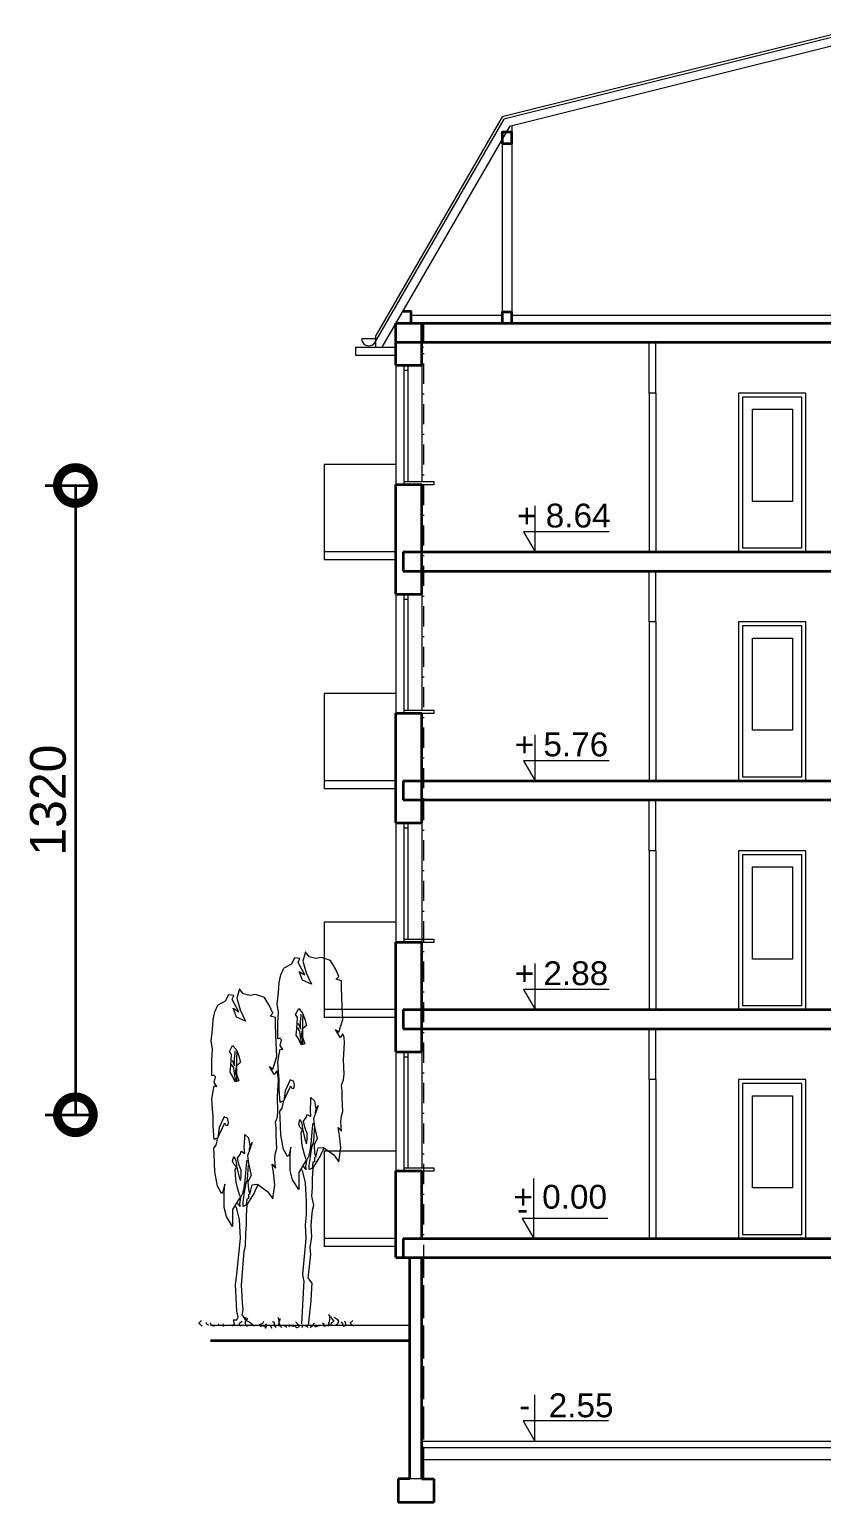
# Model space of a CAD drawing. Header units: millimetres. Extents: x 2834 to 13053, y -2252 to 4789.
# Drawn here: x 5786 to 6782, y 1651 to 3505 of the extents above; entities that cross this region are included whole.
import ezdxf

# ---------------------------------------------------------------- set-up
doc = ezdxf.new("R2010")
doc.units = ezdxf.units.MM
doc.header["$MEASUREMENT"] = 0
doc.header["$PDMODE"] = 2
doc.linetypes.add('DASHDOTX2', pattern=[50.8, 25.4, -12.7, 0, -12.7])
doc.layers.get('0').update_dxf_attribs({"lineweight": 5})
for name, color, linetype, lineweight in [('AS_3_6_018', 92, 'Continuous', 9), ('Balustrady', 7, 'Continuous', 5), ('Okna c.', 7, 'Continuous', 5), ('Osie', 1, 'DASHDOTX2', 5), ('Scianki', 34, 'Continuous', 20), ('Widok', 7, 'Continuous', 9), ('Wymiary', 102, 'Continuous', 5), ('Wypełnienie', 7, 'Continuous', 5), ('Ściany k.', 7, 'Continuous', 35)]:
    doc.layers.add(name, color=color, linetype=linetype, lineweight=lineweight)
doc.styles.get("Standard").update_dxf_attribs({"font": 'ARIAL.TTF'})
doc.dimstyles.new('ISO-25', dxfattribs={"dimscale": 20, "dimtxt": 2.5, "dimasz": 5, "dimexe": 1.25, "dimexo": 0.625, "dimtad": 1, "dimtxsty": 'Standard', "dimblk": 'DOTSMALL', "dimcen": 2.5, "dimadec": 0, "dimazin": 0, "dimtfac": 1, "dimtmove": 0, "dimatfit": 3, "dimfxl": 0, "dimarcsym": 0})

# ---------------------------------------------------------------- blocks, each defined once
blk = doc.blocks.new('_DotSmall')
at = {"color": 0, "const_width": 0.5}
blk.add_lwpolyline([(-0.0625, 0, 1), (0.0625, 0, 1)], format="xyb", close=True, dxfattribs=at)
blk = doc.blocks.new('*D132')
at = {"layer": 'Defpoints', "color": 0}
for p in [(7732.7, 3481.1), (7732.7, 2161.1), (7815, 2161.1)]:
    blk.add_point(p, dxfattribs=at)
at = {"layer": 'Wymiary', "color": 0, "lineweight": -2}
for p, q in [((7751.4, 3481.1), (7852.5, 3481.1)), ((7815, 3481.1), (7815, 2161.1)), ((7751.4, 2161.1), (7852.5, 2161.1))]:
    blk.add_line(p, q, dxfattribs=at)
at = {"layer": 'Wymiary', "color": 0, "lineweight": -2, "xscale": 150, "yscale": 150, "zscale": 150}
for p, rotation in [((7815, 3481.1), 90), ((7815, 2161.1), 270)]:
    blk.add_blockref('_DotSmall', p, dxfattribs=dict(at, rotation=rotation))
at = {"layer": 'Wymiary', "color": 0, "insert": (7757.9, 2821.1), "char_height": 75, "attachment_point": 5, "rotation": 90}
blk.add_mtext('1320', dxfattribs=at)
blk = doc.blocks.new('piwnice')
at = {"layer": 'Wymiary'}
dim = blk.add_linear_dim(base=(7815.007, 2161.115), p1=(7732.676, 3481.115), p2=(7732.676, 2161.115), angle=90, dimstyle='ISO-25', override={"dimscale": 30, "dimtmove": 1}, dxfattribs=at)
dim.commit()
dim.dimension.update_dxf_attribs({"geometry": '*D132', "text_midpoint": (7757.938, 2821.115)})

msp = doc.modelspace()

# ---------------------------------------------------------------- linework, layer by layer
at = {"layer": 'AS_3_6_018'}
for p, q in [((6119.472, 2336.083), (6115.618, 2328.313)), ((6126.409, 2335.435), (6119.472, 2336.083)), ((6133.346, 2343.853), (6130.263, 2332.198)), ((6137.971, 2337.378), (6133.346, 2343.853)), ((6146.45, 2335.435), (6137.971, 2337.378)), ((6153.387, 2336.73), (6146.45, 2335.435)), ((6164.95, 2332.846), (6153.387, 2336.73)), ((6102.514, 2314.716), (6106.368, 2323.133)), ((6115.618, 2328.313), (6106.368, 2323.133)), ((6124.097, 2330.256), (6126.409, 2335.435)), ((6132.575, 2314.716), (6124.097, 2330.256)), ((6129.492, 2308.241), (6125.638, 2319.248)), ((6125.638, 2319.248), (6132.575, 2314.716)), ((6130.263, 2332.198), (6134.117, 2317.306)), ((6171.327, 2322.452), (6164.95, 2332.846)), ((6175.381, 2312.917), (6171.327, 2322.452)), ((6099.431, 2292.702), (6100.201, 2305.004)), ((6100.201, 2305.004), (6102.514, 2314.716)), ((6141.054, 2303.061), (6129.492, 2308.241)), ((6134.117, 2317.306), (6141.054, 2303.061)), ((6172.138, 2309.512), (6175.381, 2312.917)), ((6178.624, 2307.469), (6172.138, 2309.512)), ((6178.624, 2298.615), (6178.624, 2307.469)), ((6032.569, 2281.81), (6023.32, 2276.63)), ((6036.424, 2289.58), (6032.569, 2281.81)), ((6043.361, 2288.932), (6036.424, 2289.58)), ((6041.048, 2283.752), (6043.361, 2288.932)), ((6049.527, 2268.213), (6041.048, 2283.752)), ((6050.298, 2297.349), (6047.215, 2285.695)), ((6047.215, 2285.695), (6051.069, 2270.803)), ((6054.923, 2290.875), (6050.298, 2297.349)), ((6063.402, 2288.932), (6054.923, 2290.875)), ((6070.339, 2290.227), (6063.402, 2288.932)), ((6081.901, 2286.342), (6070.339, 2290.227)), ((6088.279, 2275.949), (6081.901, 2286.342)), ((6097.889, 2277.81), (6099.431, 2292.702)), ((6179.435, 2275.459), (6178.624, 2298.615)), ((6017.153, 2258.501), (6019.466, 2268.213)), ((6019.466, 2268.213), (6023.32, 2276.63)), ((6046.444, 2261.738), (6042.59, 2272.745)), ((6042.59, 2272.745), (6049.527, 2268.213)), ((6051.069, 2270.803), (6058.006, 2256.558)), ((6092.333, 2266.414), (6088.279, 2275.949)), ((6089.09, 2263.009), (6092.333, 2266.414)), ((6095.576, 2260.966), (6089.09, 2263.009)), ((6099.431, 2268.097), (6097.889, 2277.81)), ((6098.66, 2254.5), (6099.431, 2268.097)), ((6121.013, 2264.86), (6124.867, 2272.63)), ((6123.326, 2260.975), (6121.013, 2264.86)), ((6124.867, 2272.63), (6129.492, 2266.802)), ((6127.18, 2255.795), (6127.951, 2262.917)), ((6127.951, 2262.917), (6127.951, 2265.507)), ((6129.492, 2266.802), (6132.575, 2259.032)), ((6130.263, 2264.86), (6129.492, 2255.148)), ((6180.246, 2258.433), (6179.435, 2275.459)), ((6014.841, 2231.306), (6016.382, 2246.198)), ((6016.382, 2246.198), (6017.153, 2258.501)), ((6058.006, 2256.558), (6046.444, 2261.738)), ((6095.576, 2252.112), (6095.576, 2260.966)), ((6096.387, 2228.956), (6095.576, 2252.112)), ((6098.66, 2234.428), (6098.66, 2254.5)), ((6121.784, 2238.961), (6122.555, 2246.73)), ((6122.555, 2246.73), (6123.326, 2260.975)), ((6126.409, 2244.14), (6123.326, 2248.673)), ((6124.097, 2253.853), (6127.18, 2246.73)), ((6127.18, 2237.018), (6126.409, 2244.14)), ((6127.18, 2246.73), (6127.18, 2255.795)), ((6129.492, 2248.673), (6128.721, 2242.845)), ((6129.492, 2255.148), (6129.492, 2248.673)), ((6134.888, 2251.263), (6129.492, 2246.73)), ((6129.492, 2246.73), (6129.492, 2236.371)), ((6132.575, 2259.032), (6134.888, 2251.263)), ((6177.003, 2235.958), (6171.327, 2246.174)), ((6171.327, 2246.174), (6175.381, 2242.769)), ((6175.381, 2242.769), (6180.246, 2258.433)), ((6016.382, 2221.594), (6014.841, 2231.306)), ((6037.965, 2218.357), (6041.819, 2226.126)), ((6041.819, 2226.126), (6046.444, 2220.299)), ((6097.198, 2211.93), (6096.387, 2228.956)), ((6100.972, 2235.076), (6098.66, 2234.428)), ((6103.285, 2233.133), (6100.972, 2235.076)), ((6101.743, 2226.011), (6103.285, 2233.133)), ((6104.826, 2220.831), (6101.743, 2226.011)), ((6124.867, 2233.781), (6121.784, 2238.961)), ((6127.951, 2226.658), (6124.867, 2233.781)), ((6128.721, 2227.306), (6127.18, 2237.018)), ((6128.721, 2242.845), (6127.951, 2238.313)), ((6127.951, 2238.313), (6129.492, 2233.781)), ((6132.575, 2227.953), (6127.961, 2226.669)), ((6129.492, 2236.371), (6132.575, 2227.953)), ((6129.492, 2233.781), (6129.492, 2227.953)), ((6180.246, 2240.726), (6177.003, 2235.958)), ((6181.867, 2235.958), (6180.246, 2240.726)), ((6181.057, 2208.035), (6182.678, 2229.148)), ((6182.678, 2229.148), (6181.867, 2235.958)), ((6015.612, 2207.997), (6016.382, 2221.594)), ((6015.612, 2187.925), (6015.612, 2207.997)), ((6040.278, 2214.472), (6037.965, 2218.357)), ((6039.507, 2200.227), (6040.278, 2214.472)), ((6041.048, 2207.349), (6044.132, 2200.227)), ((6044.132, 2209.292), (6044.902, 2216.414)), ((6044.132, 2200.227), (6044.132, 2209.292)), ((6044.902, 2216.414), (6044.902, 2219.004)), ((6046.444, 2220.299), (6049.527, 2212.529)), ((6047.215, 2218.357), (6046.444, 2208.644)), ((6046.444, 2208.644), (6046.444, 2202.17)), ((6049.527, 2212.529), (6051.84, 2204.76)), ((6092.333, 2196.265), (6097.198, 2211.93)), ((6098.66, 2205.291), (6100.201, 2215.004)), ((6100.201, 2215.004), (6101.743, 2221.478)), ((6101.743, 2221.478), (6104.826, 2220.831)), ((6181.867, 2189.646), (6181.057, 2208.035)), ((6017.924, 2188.572), (6015.612, 2187.925)), ((6020.236, 2186.63), (6017.924, 2188.572)), ((6038.736, 2192.457), (6039.507, 2200.227)), ((6041.819, 2187.277), (6038.736, 2192.457)), ((6043.361, 2197.637), (6040.278, 2202.17)), ((6044.132, 2190.515), (6043.361, 2197.637)), ((6045.673, 2180.803), (6044.132, 2190.515)), ((6045.673, 2196.342), (6044.902, 2191.81)), ((6044.902, 2191.81), (6046.444, 2187.277)), ((6046.444, 2202.17), (6045.673, 2196.342)), ((6051.84, 2204.76), (6046.444, 2200.227)), ((6046.444, 2200.227), (6046.444, 2189.867)), ((6046.444, 2189.867), (6049.527, 2181.45)), ((6093.955, 2189.455), (6088.279, 2199.671)), ((6088.279, 2199.671), (6092.333, 2196.265)), ((6097.198, 2194.222), (6093.955, 2189.455)), ((6098.819, 2189.455), (6097.198, 2194.222)), ((6099.431, 2192.342), (6098.66, 2205.291)), ((6099.63, 2182.644), (6098.819, 2189.455)), ((6100.201, 2183.277), (6099.431, 2192.342)), ((6181.057, 2182.836), (6181.867, 2189.646)), ((6017.153, 2168.5), (6018.695, 2174.975)), ((6018.695, 2179.508), (6020.236, 2186.63)), ((6021.778, 2174.328), (6018.695, 2179.508)), ((6018.695, 2174.975), (6021.778, 2174.328)), ((6044.902, 2180.155), (6041.819, 2187.277)), ((6049.527, 2181.45), (6044.913, 2180.166)), ((6046.444, 2187.277), (6046.444, 2181.45)), ((6098.009, 2161.532), (6099.63, 2182.644)), ((6100.201, 2170.975), (6100.201, 2183.277)), ((6101.743, 2154.14), (6100.201, 2170.975)), ((6114.076, 2182.629), (6107.909, 2169.032)), ((6110.993, 2166.442), (6114.076, 2173.565)), ((6118.701, 2180.687), (6114.076, 2182.629)), ((6114.076, 2173.565), (6114.847, 2174.86)), ((6114.847, 2174.86), (6116.388, 2172.27)), ((6116.388, 2172.27), (6118.701, 2171.622)), ((6119.472, 2175.507), (6118.701, 2180.687)), ((6118.701, 2171.622), (6119.472, 2175.507)), ((6178.624, 2176.025), (6181.057, 2182.836)), ((6179.435, 2169.215), (6178.624, 2176.025)), ((6179.435, 2159.68), (6179.435, 2169.215)), ((6015.612, 2158.788), (6017.153, 2168.5)), ((6016.382, 2145.839), (6015.612, 2158.788)), ((6098.819, 2143.143), (6098.009, 2161.532)), ((6106.368, 2156.083), (6101.743, 2154.14)), ((6104.055, 2147.018), (6106.368, 2156.083)), ((6107.909, 2169.032), (6106.368, 2156.083)), ((6106.368, 2156.083), (6110.993, 2166.442)), ((6139.513, 2144.428), (6140.284, 2156.083)), ((6140.284, 2156.083), (6140.284, 2160.615)), ((6140.284, 2160.615), (6144.908, 2156.083)), ((6144.908, 2156.083), (6146.45, 2145.723)), ((6180.246, 2142.653), (6179.435, 2159.68)), ((6017.153, 2136.774), (6016.382, 2145.839)), ((6017.153, 2124.472), (6017.153, 2136.774)), ((6031.028, 2136.126), (6024.861, 2122.529)), ((6035.653, 2134.184), (6031.028, 2136.126)), ((6036.424, 2129.004), (6035.653, 2134.184)), ((6095.576, 2129.522), (6098.009, 2136.333)), ((6098.009, 2136.333), (6098.819, 2143.143)), ((6100.972, 2143.133), (6104.055, 2147.018)), ((6101.743, 2135.363), (6100.972, 2143.133)), ((6102.514, 2113.349), (6101.743, 2135.363)), ((6124.867, 2126.946), (6126.409, 2132.773)), ((6126.409, 2132.773), (6128.721, 2128.241)), ((6131.034, 2130.831), (6134.117, 2135.363)), ((6134.117, 2135.363), (6135.659, 2139.248)), ((6135.659, 2139.248), (6140.284, 2136.658)), ((6140.284, 2136.658), (6139.513, 2144.428)), ((6149.533, 2150.255), (6143.367, 2133.421)), ((6143.367, 2133.421), (6144.908, 2123.709)), ((6145.637, 2141.737), (6149.533, 2150.255)), ((6146.45, 2145.723), (6145.637, 2141.737)), ((6177.814, 2129.713), (6178.624, 2137.205)), ((6178.624, 2137.205), (6180.246, 2142.653)), ((6018.695, 2107.637), (6017.153, 2124.472)), ((6024.861, 2122.529), (6023.32, 2109.58)), ((6023.32, 2109.58), (6027.945, 2119.939)), ((6027.945, 2119.939), (6031.028, 2127.062)), ((6031.028, 2127.062), (6031.799, 2128.357)), ((6031.799, 2128.357), (6033.34, 2125.767)), ((6033.34, 2125.767), (6035.653, 2125.119)), ((6035.653, 2125.119), (6036.424, 2129.004)), ((6057.235, 2109.58), (6057.235, 2114.112)), ((6057.235, 2114.112), (6061.86, 2109.58)), ((6096.387, 2122.711), (6095.576, 2129.522)), ((6096.387, 2113.177), (6096.387, 2122.711)), ((6126.409, 2123.061), (6124.867, 2126.946)), ((6129.492, 2119.824), (6126.409, 2123.061)), ((6127.951, 2115.939), (6129.492, 2119.824)), ((6128.721, 2103.637), (6127.951, 2115.939)), ((6128.721, 2128.241), (6129.492, 2121.119)), ((6129.492, 2121.119), (6132.575, 2108.169)), ((6132.575, 2123.061), (6131.034, 2130.831)), ((6135.659, 2115.291), (6132.575, 2123.061)), ((6135.659, 2108.169), (6135.659, 2115.291)), ((6141.825, 2121.766), (6140.284, 2102.342)), ((6142.596, 2128.241), (6141.825, 2121.766)), ((6144.138, 2110.112), (6144.908, 2121.766)), ((6144.908, 2123.709), (6147.992, 2108.817)), ((6176.192, 2112.687), (6174.57, 2122.903)), ((6174.57, 2122.903), (6178.624, 2118.135)), ((6178.624, 2118.135), (6177.814, 2129.713)), ((6017.924, 2096.63), (6021.007, 2100.515)), ((6018.695, 2088.86), (6017.924, 2096.63)), ((6023.32, 2109.58), (6018.695, 2107.637)), ((6021.007, 2100.515), (6023.32, 2109.58)), ((6056.465, 2097.925), (6057.235, 2109.58)), ((6057.235, 2090.155), (6056.465, 2097.925)), ((6066.485, 2103.752), (6060.319, 2086.918)), ((6061.86, 2109.58), (6063.402, 2099.22)), ((6062.589, 2095.234), (6066.485, 2103.752)), ((6063.402, 2099.22), (6062.589, 2095.234)), ((6095.576, 2090.702), (6097.198, 2096.15)), ((6097.198, 2096.15), (6096.387, 2113.177)), ((6105.597, 2095.219), (6102.514, 2113.349)), ((6110.993, 2086.155), (6105.597, 2095.219)), ((6114.847, 2097.809), (6112.534, 2088.097)), ((6114.076, 2088.097), (6114.847, 2097.809)), ((6129.492, 2097.809), (6128.721, 2103.637)), ((6132.575, 2087.45), (6129.492, 2097.809)), ((6132.575, 2108.169), (6134.888, 2102.342)), ((6134.888, 2102.342), (6135.659, 2108.169)), ((6140.284, 2102.342), (6138.742, 2093.277)), ((6140.284, 2090.04), (6141.825, 2099.104)), ((6141.825, 2099.104), (6143.367, 2103.637)), ((6143.367, 2103.637), (6144.138, 2110.112)), ((6147.992, 2108.817), (6144.138, 2101.047)), ((6144.138, 2101.047), (6144.908, 2091.334)), ((6146.45, 2085.507), (6149.533, 2097.162)), ((6149.436, 2097.023), (6155.922, 2097.704)), ((6154.301, 2092.255), (6156.964, 2096.897)), ((6155.922, 2097.704), (6168.895, 2088.169)), ((6175.381, 2079.315), (6177.814, 2097.023)), ((6177.814, 2097.023), (6176.192, 2112.687)), ((6019.466, 2066.846), (6018.695, 2088.86)), ((6041.819, 2080.443), (6043.361, 2086.27)), ((6043.361, 2076.558), (6041.819, 2080.443)), ((6043.361, 2086.27), (6045.673, 2081.738)), ((6046.444, 2073.321), (6043.361, 2076.558)), ((6045.673, 2081.738), (6046.444, 2074.615)), ((6047.986, 2084.328), (6051.069, 2088.86)), ((6049.527, 2076.558), (6047.986, 2084.328)), ((6052.611, 2068.788), (6049.527, 2076.558)), ((6051.069, 2088.86), (6052.611, 2092.745)), ((6052.611, 2092.745), (6057.235, 2090.155)), ((6059.548, 2081.738), (6058.777, 2075.263)), ((6060.319, 2086.918), (6061.86, 2077.205)), ((6061.86, 2077.205), (6064.944, 2062.313)), ((6094.765, 2083.21), (6095.576, 2090.702)), ((6095.576, 2071.632), (6094.765, 2083.21)), ((6112.534, 2088.097), (6110.993, 2086.155)), ((6114.076, 2068.673), (6114.076, 2088.097)), ((6134.117, 2081.622), (6127.951, 2071.263)), ((6134.117, 2082.27), (6132.575, 2087.45)), ((6134.888, 2080.975), (6133.346, 2073.205)), ((6137.2, 2086.155), (6134.888, 2080.975)), ((6138.742, 2093.277), (6137.2, 2086.155)), ((6137.971, 2075.147), (6139.513, 2085.507)), ((6139.513, 2085.507), (6140.284, 2090.04)), ((6142.596, 2079.032), (6141.825, 2071.263)), ((6144.908, 2079.68), (6142.596, 2079.032)), ((6142.95, 2071.824), (6147.815, 2079.315)), ((6144.908, 2091.334), (6146.45, 2085.507)), ((6144.908, 2085.507), (6144.908, 2079.68)), ((6147.815, 2079.315), (6151.869, 2086.126)), ((6151.869, 2086.126), (6154.301, 2092.255)), ((6168.895, 2088.169), (6175.381, 2079.315)), ((6022.549, 2048.716), (6019.466, 2066.846)), ((6044.902, 2069.436), (6046.444, 2073.321)), ((6045.673, 2057.133), (6044.902, 2069.436)), ((6046.444, 2074.615), (6049.527, 2061.666)), ((6049.527, 2061.666), (6051.84, 2055.838)), ((6051.84, 2055.838), (6052.611, 2061.666)), ((6052.611, 2061.666), (6052.611, 2068.788)), ((6058.777, 2075.263), (6057.235, 2055.838)), ((6060.319, 2057.133), (6061.09, 2063.608)), ((6061.09, 2063.608), (6061.86, 2075.263)), ((6064.944, 2062.313), (6061.09, 2054.543)), ((6091.522, 2076.4), (6095.576, 2071.632)), ((6093.144, 2066.184), (6091.522, 2076.4)), ((6094.765, 2050.519), (6093.144, 2066.184)), ((6117.159, 2057.018), (6114.076, 2068.673)), ((6127.951, 2071.263), (6124.867, 2066.083)), ((6124.867, 2066.083), (6124.867, 2044.716)), ((6130.263, 2066.73), (6127.951, 2071.263)), ((6133.346, 2053.133), (6130.263, 2066.73)), ((6132.575, 2071.91), (6131.034, 2073.205)), ((6132.575, 2071.263), (6132.575, 2071.91)), ((6134.117, 2069.968), (6132.575, 2071.263)), ((6133.346, 2073.205), (6134.117, 2069.968)), ((6137.971, 2069.968), (6137.971, 2075.147)), ((6141.825, 2071.263), (6137.971, 2069.968)), ((6142.139, 2058.203), (6142.95, 2071.824)), ((6142.139, 2047.306), (6142.139, 2058.203)), ((6027.945, 2039.651), (6022.549, 2048.716)), ((6029.486, 2041.594), (6027.945, 2039.651)), ((6031.799, 2051.306), (6029.486, 2041.594)), ((6031.028, 2041.594), (6031.799, 2051.306)), ((6031.028, 2022.169), (6031.028, 2041.594)), ((6046.444, 2051.306), (6045.673, 2057.133)), ((6049.527, 2040.946), (6046.444, 2051.306)), ((6051.069, 2035.766), (6049.527, 2040.946)), ((6054.152, 2039.651), (6051.84, 2034.472)), ((6055.694, 2046.774), (6054.152, 2039.651)), ((6057.235, 2055.838), (6055.694, 2046.774)), ((6056.465, 2039.004), (6057.235, 2043.536)), ((6057.235, 2043.536), (6058.777, 2052.601)), ((6058.777, 2052.601), (6060.319, 2057.133)), ((6061.09, 2054.543), (6061.86, 2044.831)), ((6061.86, 2044.831), (6063.402, 2039.004)), ((6063.402, 2039.004), (6066.485, 2050.659)), ((6064.767, 2032.812), (6068.82, 2039.623)), ((6066.388, 2050.519), (6072.874, 2051.201)), ((6068.82, 2039.623), (6071.253, 2045.752)), ((6071.253, 2045.752), (6073.915, 2050.394)), ((6072.874, 2051.201), (6085.847, 2041.666)), ((6085.847, 2041.666), (6092.333, 2032.812)), ((6092.333, 2032.812), (6094.765, 2050.519)), ((6124.867, 2044.716), (6117.159, 2057.018)), ((6134.117, 2037.593), (6133.346, 2053.133)), ((6141.328, 2036.409), (6142.139, 2047.306)), ((6034.111, 2010.515), (6031.028, 2022.169)), ((6044.902, 2024.759), (6041.819, 2019.579)), ((6051.069, 2035.119), (6044.902, 2024.759)), ((6047.215, 2020.227), (6044.902, 2024.759)), ((6049.527, 2025.407), (6047.986, 2026.702)), ((6049.527, 2024.759), (6049.527, 2025.407)), ((6051.069, 2023.464), (6049.527, 2024.759)), ((6051.84, 2034.472), (6050.298, 2026.702)), ((6050.298, 2026.702), (6051.069, 2023.464)), ((6054.923, 2028.644), (6056.465, 2039.004)), ((6054.923, 2023.464), (6054.923, 2028.644)), ((6058.777, 2024.759), (6054.923, 2023.464)), ((6059.548, 2032.529), (6058.777, 2024.759)), ((6059.091, 2011.699), (6059.902, 2025.32)), ((6061.86, 2033.177), (6059.548, 2032.529)), ((6059.902, 2025.32), (6064.767, 2032.812)), ((6061.86, 2039.004), (6061.86, 2033.177)), ((6134.888, 2029.824), (6134.117, 2037.593)), ((6134.888, 2012.989), (6134.888, 2029.824)), ((6143.761, 2024.831), (6141.328, 2036.409)), ((6142.139, 2018.701), (6143.761, 2024.831)), ((6041.819, 1998.212), (6034.111, 2010.515)), ((6041.819, 2019.579), (6041.819, 1998.212)), ((6050.298, 2006.63), (6047.215, 2020.227)), ((6051.069, 1991.09), (6050.298, 2006.63)), ((6059.091, 2000.802), (6059.091, 2011.699)), ((6133.346, 2000.039), (6134.888, 2012.989)), ((6140.518, 1998.951), (6141.328, 2009.848)), ((6141.328, 2009.848), (6142.139, 2018.701)), ((6051.84, 1983.32), (6051.069, 1991.09)), ((6057.949, 1973.199), (6058.28, 1989.906)), ((6058.28, 1989.906), (6059.091, 2000.802)), ((6134.117, 1983.205), (6133.346, 2000.039)), ((6139.376, 1971.348), (6141.328, 1985.33)), ((6141.328, 1985.33), (6140.518, 1998.951)), ((6047.126, 1938.213), (6051.84, 1983.32)), ((6053.566, 1935.071), (6056.328, 1967.07)), ((6056.328, 1967.07), (6057.949, 1973.199)), ((6130.174, 1938.097), (6134.117, 1983.205)), ((6140.187, 1963.175), (6139.376, 1971.348)), ((6136.614, 1933.22), (6140.187, 1963.175)), ((6045.584, 1925.263), (6047.126, 1938.213)), ((6052.756, 1924.175), (6053.566, 1935.071)), ((6131.507, 1930.339), (6128.485, 1875.665)), ((6131.507, 1930.339), (6130.174, 1938.097)), ((6138.236, 1931.858), (6136.614, 1933.22)), ((6141.479, 1927.09), (6138.236, 1931.858)), ((6046.355, 1908.429), (6045.584, 1925.263)), ((6053.566, 1910.553), (6052.756, 1924.175)), ((6054.377, 1901.7), (6053.566, 1910.553)), ((6141.498, 1927.016), (6139.984, 1905.54)), ((6047.126, 1891.594), (6046.355, 1908.429)), ((6048.667, 1883.824), (6047.126, 1891.594)), ((6053.566, 1886.717), (6055.188, 1893.527)), ((6055.188, 1893.527), (6054.377, 1901.7)), ((6139.984, 1904.829), (6136.918, 1873.531)), ((6002.688, 1879.808), (5999.283, 1876.565)), ((5999.283, 1876.565), (6001.326, 1874.944)), ((6001.326, 1874.944), (6003.369, 1872.511)), ((6008.817, 1875.755), (6008.817, 1877.376)), ((6011.542, 1873.322), (6008.817, 1875.755)), ((6012.904, 1877.376), (6014.266, 1874.944)), ((6014.266, 1874.944), (6018.352, 1872.511)), ((6023.801, 1874.133), (6024.482, 1875.755)), ((6029.93, 1875.755), (6029.249, 1874.133)), ((6029.249, 1874.133), (6031.292, 1872.511)), ((6041.508, 1872.511), (6044.232, 1875.755)), ((6043.551, 1877.376), (6042.87, 1880.619)), ((6042.962, 1880.587), (6047.126, 1880.587)), ((6044.232, 1875.755), (6043.551, 1877.376)), ((6047.126, 1880.587), (6048.667, 1883.824)), ((6050.362, 1876.565), (6053.767, 1878.998)), ((6050.362, 1874.133), (6050.362, 1876.565)), ((6052.405, 1872.511), (6050.362, 1874.133)), ((6055.188, 1885.354), (6053.566, 1886.717)), ((6058.431, 1880.587), (6055.188, 1885.354)), ((6056.233, 1883.802), (6060.578, 1882.241)), ((6056.678, 1883.151), (6057.172, 1880.619)), ((6059.215, 1880.619), (6057.172, 1877.376)), ((6057.172, 1880.619), (6062.621, 1878.187)), ((6057.172, 1877.376), (6058.534, 1874.133)), ((6058.534, 1874.133), (6060.578, 1872.511)), ((6060.578, 1882.241), (6059.215, 1880.619)), ((6060.578, 1872.511), (6060.578, 1872.511)), ((6062.621, 1878.187), (6064.664, 1876.565)), ((6064.664, 1876.565), (6068.069, 1874.133)), ((6068.069, 1874.133), (6069.431, 1872.511)), ((6075.561, 1874.944), (6079.647, 1876.565)), ((6078.285, 1871.701), (6075.561, 1874.944)), ((6076.923, 1874.133), (6081.69, 1872.511)), ((6079.647, 1876.565), (6081.009, 1878.998)), ((6081.69, 1872.511), (6083.052, 1870.079)), ((6085.096, 1873.322), (6083.733, 1875.755)), ((6083.733, 1870.89), (6085.096, 1873.322)), ((6088.501, 1874.133), (6089.863, 1872.511)), ((6089.863, 1872.511), (6090.544, 1870.079)), ((6094.63, 1877.376), (6091.906, 1878.187)), ((6094.63, 1874.133), (6094.63, 1877.376)), ((6096.674, 1870.89), (6094.63, 1874.133)), ((6098.717, 1883.862), (6100.079, 1880.619)), ((6100.079, 1877.376), (6099.398, 1873.322)), ((6099.398, 1873.322), (6100.079, 1872.511)), ((6100.079, 1880.619), (6100.079, 1877.376)), ((6100.079, 1878.187), (6101.441, 1880.619)), ((6100.76, 1875.755), (6100.079, 1878.187)), ((6101.441, 1873.322), (6100.76, 1875.755)), ((6101.441, 1880.619), (6101.441, 1882.241)), ((6103.484, 1870.89), (6101.441, 1873.322)), ((6106.208, 1873.322), (6108.251, 1872.511)), ((6108.251, 1872.511), (6109.614, 1870.89)), ((6113.019, 1871.701), (6113.7, 1874.944)), ((6113.019, 1874.133), (6117.786, 1872.511)), ((6117.786, 1872.511), (6119.829, 1874.133)), ((6119.829, 1874.133), (6120.51, 1872.511)), ((6120.51, 1872.511), (6122.554, 1870.89)), ((6121.873, 1877.376), (6121.192, 1878.187)), ((6123.235, 1875.755), (6121.873, 1877.376)), ((6125.278, 1873.322), (6123.235, 1875.755)), ((6125.278, 1871.701), (6125.278, 1873.322)), ((6129.364, 1870.89), (6130.045, 1873.322)), ((6130.045, 1873.322), (6130.726, 1874.133)), ((6130.726, 1874.133), (6134.813, 1872.511)), ((6134.813, 1872.511), (6136.175, 1870.89)), ((6139.322, 1870.89), (6142.728, 1874.133)), ((6142.728, 1874.133), (6144.771, 1876.565)), ((6143.409, 1874.133), (6145.452, 1872.511)), ((6145.452, 1872.511), (6146.133, 1871.701)), ((6146.133, 1871.701), (6148.176, 1872.511)), ((6148.176, 1872.511), (6150.9, 1873.322)), ((6150.9, 1873.322), (6154.987, 1874.133)), ((6157.03, 1874.944), (6154.987, 1876.565)), ((6154.987, 1874.133), (6157.03, 1874.944)), ((6156.349, 1872.511), (6161.116, 1874.133)), ((6161.116, 1874.133), (6163.159, 1874.944)), ((6162.478, 1877.376), (6161.797, 1872.511)), ((6163.84, 1885.484), (6162.478, 1887.105)), ((6163.159, 1877.376), (6163.84, 1880.619)), ((6163.159, 1874.944), (6163.159, 1877.376)), ((6163.84, 1880.619), (6163.84, 1885.484)), ((6166.565, 1882.241), (6165.202, 1884.673)), ((6165.202, 1874.133), (6166.565, 1877.376)), ((6169.289, 1878.998), (6166.565, 1882.241)), ((6166.565, 1877.376), (6169.289, 1878.998)), ((6169.289, 1883.862), (6173.375, 1881.43)), ((6174.056, 1876.565), (6172.013, 1874.133)), ((6173.375, 1881.43), (6174.737, 1878.998)), ((6174.737, 1878.998), (6174.056, 1876.565)), ((6180.867, 1874.944), (6178.824, 1878.187)), ((6180.867, 1872.511), (6183.591, 1873.322)), ((6184.272, 1875.755), (6182.91, 1878.998)), ((6183.591, 1873.322), (6184.272, 1875.755)), ((6193.126, 1879.808), (6189.72, 1876.565)), ((6189.72, 1876.565), (6191.764, 1874.944)), ((6191.764, 1874.944), (6193.807, 1872.511)), ((6083.052, 1870.079), (6083.733, 1870.89)), ((6122.554, 1870.89), (6125.278, 1871.701))]:
    msp.add_line(p, q, dxfattribs=at)
at = {"layer": 'Balustrady'}
for p, q in [((6246.857, 2957.053), (6156.857, 2957.053)), ((6156.857, 2957.053), (6156.857, 2837.053)), ((6156.857, 2669.053), (6156.857, 2549.053)), ((6246.857, 2669.053), (6156.857, 2669.053)), ((6156.857, 2381.053), (6156.857, 2261.053)), ((6246.857, 2381.053), (6156.857, 2381.053)), ((6156.857, 2093.053), (6156.857, 1973.053)), ((6246.857, 2093.053), (6156.857, 2093.053))]:
    msp.add_line(p, q, dxfattribs=at)
at = {"layer": 'Okna c.'}
for p, q in [((6266.421, 3145.053), (6380.89, 3145.053)), ((6392.89, 3145.053), (6809.857, 3145.053)), ((6246.857, 3082.053), (6246.857, 2932.053)), ((6257.002, 3082.053), (6257.002, 2932.053)), ((6262.002, 3082.053), (6262.002, 2935.346)), ((6279.857, 3082.053), (6279.857, 2935.346)), ((6565.857, 3047.053), (6565.857, 2847.053)), ((6573.857, 3047.053), (6573.857, 2847.053)), ((6422.286, 2847.053), (6422.286, 2905.087)), ((6515.236, 2872.394), (6407.655, 2872.394)), ((6407.655, 2872.394), (6422.286, 2847.053)), ((6246.857, 2794.053), (6246.857, 2644.053)), ((6257.002, 2794.053), (6257.002, 2644.053)), ((6262.002, 2794.053), (6262.002, 2647.346)), ((6279.857, 2794.053), (6279.857, 2647.346)), ((6565.857, 2759.053), (6565.857, 2559.053)), ((6573.857, 2759.053), (6573.857, 2559.053)), ((6422.286, 2559.053), (6422.286, 2617.087)), ((6515.236, 2584.394), (6407.655, 2584.394)), ((6407.655, 2584.394), (6422.286, 2559.053)), ((6246.857, 2506.053), (6246.857, 2356.053)), ((6257.002, 2506.053), (6257.002, 2356.053)), ((6262.002, 2506.053), (6262.002, 2359.346)), ((6279.857, 2506.053), (6279.857, 2356.053)), ((6565.857, 2471.053), (6565.857, 2271.053)), ((6573.857, 2471.053), (6573.857, 2271.053)), ((6246.857, 2381.053), (6246.857, 2356.053)), ((6422.286, 2271.053), (6422.286, 2329.087)), ((6407.655, 2296.394), (6422.286, 2271.053)), ((6515.236, 2296.394), (6407.655, 2296.394)), ((6246.857, 2218.053), (6246.857, 2068.053)), ((6257.002, 2218.053), (6257.002, 2068.053)), ((6262.002, 2218.053), (6262.002, 2071.346)), ((6279.857, 2218.053), (6279.857, 2071.346)), ((6565.857, 2183.053), (6565.857, 1983.053)), ((6573.857, 2183.053), (6573.857, 1983.053)), ((6420.72, 1983.053), (6420.72, 2058.657)), ((6513.67, 2008.394), (6406.089, 2008.394)), ((6406.089, 2008.394), (6420.72, 1983.053)), ((6421.693, 1728.053), (6421.693, 1786.087)), ((6407.062, 1753.394), (6421.693, 1728.053)), ((6514.643, 1753.394), (6407.062, 1753.394)), ((6475.952, 1753.394), (6407.062, 1753.394))]:
    msp.add_line(p, q, dxfattribs=at)
for points in [[(6678.03, 2847.053), (6762.867, 2847.053), (6762.867, 3047.053), (6678.03, 3047.053)], [(6683.03, 2852.053), (6757.867, 2852.053), (6757.867, 3042.053), (6683.03, 3042.053)], [(6695.509, 3026.668), (6745.912, 3026.668), (6745.912, 2910.674), (6695.509, 2910.674)], [(6678.03, 2559.053), (6762.867, 2559.053), (6762.867, 2759.053), (6678.03, 2759.053)], [(6683.03, 2564.053), (6757.867, 2564.053), (6757.867, 2754.053), (6683.03, 2754.053)], [(6695.509, 2738.668), (6745.912, 2738.668), (6745.912, 2622.674), (6695.509, 2622.674)], [(6678.03, 2271.053), (6762.867, 2271.053), (6762.867, 2471.053), (6678.03, 2471.053)], [(6683.03, 2276.053), (6757.867, 2276.053), (6757.867, 2466.053), (6683.03, 2466.053)], [(6695.509, 2450.668), (6745.912, 2450.668), (6745.912, 2334.674), (6695.509, 2334.674)], [(6678.03, 1983.053), (6762.867, 1983.053), (6762.867, 2183.053), (6678.03, 2183.053)], [(6683.03, 1988.053), (6757.867, 1988.053), (6757.867, 2178.053), (6683.03, 2178.053)], [(6695.509, 2162.668), (6745.912, 2162.668), (6745.912, 2046.674), (6695.509, 2046.674)]]:
    msp.add_lwpolyline(points, close=True, dxfattribs=at)
at = {"layer": 'Osie'}
for p, q in [((6281.857, 3135.053), (6281.857, 2535.053)), ((6281.857, 2535.053), (6281.857, 1677.499)), ((6281.857, 1959.053), (6281.857, 1680.707))]:
    msp.add_line(p, q, dxfattribs=at)
at = {"layer": 'Scianki'}
for p, q in [((6565.857, 3047.053), (6565.857, 3111.053)), ((6573.857, 3047.053), (6573.857, 3111.053)), ((6573.857, 3047.053), (6565.857, 3047.053)), ((6565.857, 2759.053), (6565.857, 2823.053)), ((6573.857, 2759.053), (6573.857, 2823.053)), ((6565.857, 2759.053), (6565.857, 2805.415)), ((6573.857, 2759.053), (6573.857, 2805.415)), ((6573.857, 2759.053), (6565.857, 2759.053)), ((6573.857, 2759.053), (6565.857, 2759.053)), ((6565.857, 2471.053), (6565.857, 2535.053)), ((6573.857, 2471.053), (6573.857, 2535.053)), ((6573.857, 2471.053), (6565.857, 2471.053)), ((6565.857, 2183.053), (6565.857, 2247.053)), ((6573.857, 2183.053), (6573.857, 2247.053)), ((6573.857, 2183.053), (6565.857, 2183.053))]:
    msp.add_line(p, q, dxfattribs=at)
at = {"layer": 'Widok'}
for p, q in [((6821.857, 3504.663), (6380.89, 3394.717)), ((6821.857, 3501.119), (6382.801, 3391.65)), ((6821.857, 3490.234), (6390.043, 3382.571)), ((6380.89, 3394.717), (6222.03, 3119.564)), ((6382.801, 3391.65), (6222.03, 3113.187)), ((6390.043, 3382.571), (6229.603, 3104.68)), ((6392.89, 3383.281), (6392.89, 3135.053)), ((6380.89, 3366.717), (6380.89, 3135.053)), ((6204.146, 3115.539), (6222.03, 3115.539)), ((6222.03, 3104.68), (6222.03, 3119.564)), ((6196.182, 3104.68), (6196.182, 3094.68)), ((6196.182, 3104.68), (6246.857, 3104.68)), ((6279.857, 3104.68), (6281.857, 3104.68)), ((6196.182, 3094.68), (6246.857, 3094.68)), ((6257.002, 3075.737), (6262.002, 3075.737)), ((6246.857, 2847.053), (6156.857, 2847.053)), ((6246.857, 2837.053), (6156.857, 2837.053)), ((6281.857, 2847.053), (6279.857, 2847.053)), ((6257.002, 2787.737), (6262.002, 2787.737)), ((6257.002, 2787.737), (6262.002, 2787.737)), ((6246.857, 2559.053), (6156.857, 2559.053)), ((6281.857, 2559.053), (6279.857, 2559.053)), ((6246.857, 2549.053), (6156.857, 2549.053)), ((6257.002, 2499.737), (6262.002, 2499.737)), ((6246.857, 2271.053), (6156.857, 2271.053)), ((6281.857, 2271.053), (6279.857, 2271.053)), ((6246.857, 2261.053), (6156.857, 2261.053)), ((6257.002, 2211.737), (6262.002, 2211.737)), ((6246.857, 1983.053), (6156.857, 1983.053)), ((6246.857, 1973.053), (6156.857, 1973.053)), ((6281.857, 1983.053), (6279.857, 1983.053)), ((6014.107, 1874.053), (6264.857, 1874.053)), ((6279.857, 1728.053), (6813.857, 1728.053)), ((6279.857, 1720.053), (6813.857, 1720.053)), ((6279.857, 1705.053), (6813.857, 1705.053))]:
    msp.add_line(p, q, dxfattribs=at)
at = {"layer": 'Widok', "lineweight": 9}
for points in [[(6257.002, 2932.053), (6295.057, 2932.053), (6295.057, 2935.346), (6257.002, 2935.346)], [(6257.002, 2644.053), (6295.057, 2644.053), (6295.057, 2647.346), (6257.002, 2647.346)], [(6257.002, 2356.053), (6295.057, 2356.053), (6295.057, 2359.346), (6257.002, 2359.346)], [(6257.002, 2068.053), (6295.057, 2068.053), (6295.057, 2071.346), (6257.002, 2071.346)]]:
    msp.add_lwpolyline(points, close=True, dxfattribs=at)
at = {"layer": 'Widok'}
msp.add_arc((6213.088, 3115.361), 8.944, 178.858286, 1.141714, dxfattribs=at)
at = {"layer": 'Wypełnienie'}
msp.add_line((6279.857, 1680.707), (6264.857, 1680.707), dxfattribs=at)
at = {"layer": 'Ściany k.'}
for p, q in [((6246.857, 3135.053), (7456.857, 3135.053)), ((6246.857, 3082.053), (6246.857, 3135.053)), ((6279.857, 3082.053), (6279.857, 3135.053)), ((6246.857, 3111.053), (7456.857, 3111.053)), ((6246.857, 3082.053), (6279.857, 3082.053)), ((6246.857, 2794.053), (6246.857, 2932.053)), ((6246.857, 2794.053), (6246.857, 2932.053)), ((6246.857, 2932.053), (6279.857, 2932.053)), ((6279.857, 2794.053), (6279.857, 2932.053)), ((6256.239, 2847.053), (7049.857, 2847.053)), ((6256.239, 2847.053), (6256.239, 2823.053)), ((6256.239, 2823.053), (7037.848, 2823.053)), ((6246.857, 2794.053), (6279.857, 2794.053)), ((6246.857, 2794.053), (6279.857, 2794.053)), ((6246.857, 2506.053), (6246.857, 2644.053)), ((6246.857, 2506.053), (6246.857, 2644.053)), ((6246.857, 2644.053), (6279.857, 2644.053)), ((6279.857, 2506.053), (6279.857, 2644.053)), ((6256.239, 2559.053), (6256.239, 2535.053)), ((6256.239, 2559.053), (7049.857, 2559.053)), ((6256.239, 2535.053), (7037.848, 2535.053)), ((6246.857, 2506.053), (6279.857, 2506.053)), ((6246.857, 2218.053), (6246.857, 2356.053)), ((6246.857, 2356.053), (6279.857, 2356.053)), ((6279.857, 2218.053), (6279.857, 2356.053)), ((6256.239, 2271.053), (7049.857, 2271.053)), ((6256.239, 2271.053), (6256.239, 2247.053)), ((6256.239, 2247.053), (7037.848, 2247.053)), ((6246.857, 2218.053), (6279.857, 2218.053)), ((6246.857, 1959.053), (6246.857, 2068.053)), ((6246.857, 2068.053), (6279.857, 2068.053)), ((6279.857, 1983.053), (6279.857, 2068.053)), ((6256.239, 1983.053), (7049.857, 1983.053)), ((6256.239, 1983.053), (6256.239, 1959.053)), ((6246.857, 1959.053), (7037.848, 1959.053)), ((6264.857, 1680.707), (6264.857, 1959.053)), ((6279.857, 1680.707), (6279.857, 1959.053)), ((6014.107, 1854.796), (6264.857, 1854.796)), ((6249.857, 1680.707), (6249.857, 1650.707)), ((6264.857, 1680.707), (6249.857, 1680.707)), ((6279.857, 1680.707), (6294.857, 1680.707)), ((6294.857, 1680.707), (6294.857, 1650.707)), ((6294.857, 1650.707), (6249.857, 1650.707))]:
    msp.add_line(p, q, dxfattribs=at)
for points in [[(6380.89, 3361.304), (6392.89, 3361.304), (6392.89, 3375.21), (6380.89, 3375.21)], [(6380.89, 3135.053), (6392.89, 3135.053), (6392.89, 3148.958), (6380.89, 3148.958)]]:
    msp.add_lwpolyline(points, close=True, dxfattribs=at)
msp.add_lwpolyline([(6246.857, 3135.053), (6266.421, 3135.053), (6266.421, 3149.862), (6255.689, 3149.862)], dxfattribs=at)

# ---------------------------------------------------------------- block references
at = {"layer": 'Ściany k.', "xscale": 0.6, "yscale": 0.6, "zscale": 0.6}
msp.add_blockref('piwnice', (1154.993, 842.061), dxfattribs=at)

# ---------------------------------------------------------------- texts
at = {"layer": 'Wypełnienie'}
for s, p in [('+ 8.64', (6399.454, 2877.852)), ('+ 5.76', (6396.539, 2589.852)), ('+ 2.88', (6396.539, 2301.852)), ('+ 0.00', (6394.973, 2020.548)), ('-', (6399.636, 2005.537)), ('-  2.55', (6402.072, 1758.044))]:
    msp.add_text(s, height=30, dxfattribs=at).set_placement(p)

doc.saveas('drawing.dxf')
